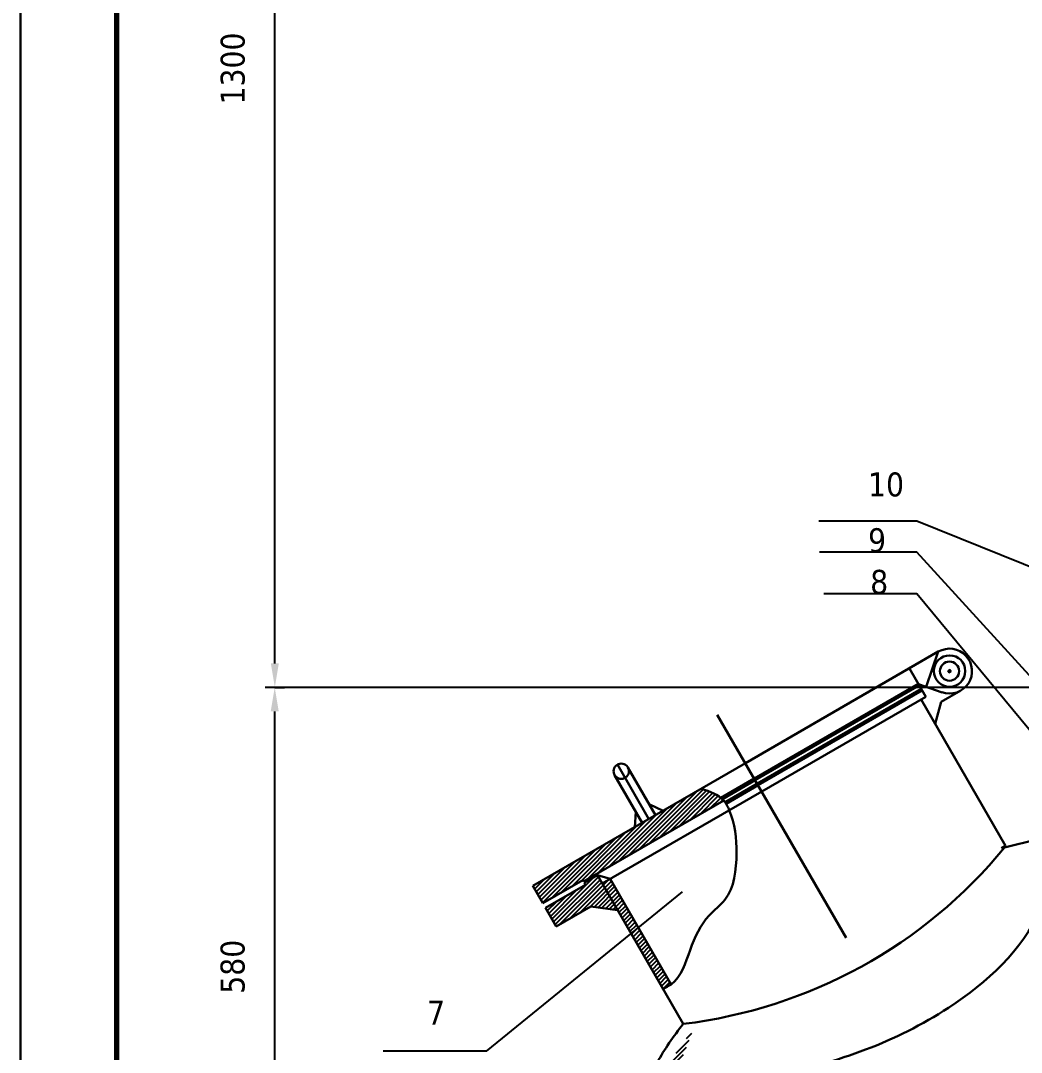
# Model space of a CAD drawing. Header units: millimetres. Extents: x 0 to 594, y 0 to 420.
# Drawn here: x 0 to 104.4, y 235.2 to 342.9 of the extents above; entities that cross this region are included whole.
import ezdxf

# ---------------------------------------------------------------- set-up
doc = ezdxf.new("R2010")
doc.units = ezdxf.units.MM
for name, color, linetype, lineweight in [('图幅线', 7, 'Continuous', 30), ('图框线', 3, 'Continuous', 70), ('填充', 6, 'Continuous', 25), ('粗实线', 7, 'Continuous', 30)]:
    doc.layers.add(name, color=color, linetype=linetype, lineweight=lineweight)
doc.layers.add('细实线', color=7, linetype='Continuous')
doc.styles.get("Standard").update_dxf_attribs({"font": 'TAHOMA.TTF', "height": 2})
pattern_1 = [(45, (11.33607161333663, 136.7711319741938), (-0.2245064030267288, 0.2245064030267289), [])]

msp = doc.modelspace()

# ---------------------------------------------------------------- hatches: boundary and pattern name
at = {"layer": '填充'}
h = msp.add_hatch(dxfattribs=at)
h.set_pattern_fill('ANSI31', color=256, scale=0.1, style=0)
h.set_pattern_definition(pattern_1)
edge = h.paths.add_edge_path()
edge.add_spline(control_points=[(73.35028629258937, 261.4834861952238), (73.30560025168012, 261.5357318173524), (73.25880977595222, 261.5856682029796), (73.21008308611368, 261.6334799438996)], knot_values=[24.32228099281515, 24.32228099281515, 24.32228099281515, 24.32228099281575, 26.43543123887563, 26.43543123887563, 26.43543123887563, 26.43543123887563], degree=3, periodic=0)
edge.add_spline(control_points=[(73.21008308611368, 261.6334799438996), (73.16003041707296, 261.6825927658965), (73.10793472132406, 261.7294637356838), (73.05397832984005, 261.7742929285191)], knot_values=[22.15162646548623, 22.15162646548623, 22.15162646548623, 22.15162646548623, 24.32228099281514, 24.32228099281514, 24.32228099281514, 24.32228099281514], degree=3, periodic=0)
edge.add_spline(control_points=[(73.05397832984005, 261.7742929285191), (72.50335094325015, 262.2317768449775), (71.75894523762378, 262.4766241125922), (71.0145395319974, 262.7214713802068)], knot_values=[0, 0, 0, 0, 22.15162646548624, 22.15162646548624, 22.15162646548624, 22.15162646548624], degree=3, periodic=0)
edge.add_line((71.0145395319974, 262.7214713802068), (53.43612782774068, 252.5725706508283))
edge.add_line((53.43612782774113, 252.5725706508283), (54.4761278277411, 250.7712378109568))
edge.add_line((54.4761278277411, 250.7712378109566), (58.63304976590649, 253.1712378109564))
edge.add_line((58.63304976590649, 253.1712378109564), (58.71304976590642, 253.0326737463511))
edge.add_line((58.71304976590642, 253.0326737463511), (73.35028629258983, 261.4834861952238))
h.paths.add_polyline_path([(60.17869041196133, 253.6941096817454), (58.79304976590635, 252.8941096817455), (58.91304976590624, 252.6862635848372), (54.75612782774084, 250.2862635848373), (55.87612782774119, 248.34636668036), (59.50078392918346, 250.4390628562478), (62.2777493483664, 250.0584329558105)])
edge = h.paths.add_edge_path()
edge.add_line((61.51016445025158, 253.307928998468), (60.6787800626185, 252.827928998468))
edge.add_line((60.6787800626185, 252.827928998468), (67.02916010619907, 241.8287481156146))
edge.add_spline(control_points=[(67.02916010619907, 241.8287481156146), (67.31838299019824, 241.9766180737122), (67.60760587419742, 242.1244880318097), (67.86054449383215, 242.3087481156147)], knot_values=[238.8537566821929, 238.8537566821929, 238.8537566821929, 238.8537566821929, 248.4537566821927, 248.4537566821927, 248.4537566821927, 248.4537566821927], degree=3, periodic=0)
edge.add_line((67.86054449383215, 242.3087481156147), (61.51016445025158, 253.307928998468))
h = msp.add_hatch(dxfattribs=at)
h.set_pattern_fill('ANSI31', color=256, scale=0.1, style=0)
h.set_pattern_definition(pattern_1)
edge = h.paths.add_edge_path()
edge.add_ellipse((134.9561487516299, 224.3022962032487), major_axis=(-70.00000000000001, 3.410605131648481e-13), ratio=0.4999999999999973, start_angle=348.45455819601216, end_angle=360, ccw=False)
edge.add_spline(control_points=[(66.37250943738815, 231.3073732623179), (65.92769562212567, 231.2682144542512), (65.4828011403784, 231.2294825169795), (65.03790665863067, 231.190750579708)], knot_values=[0, 0, 0, 0, 13.35806248663241, 13.35806248663241, 13.35806248663241, 13.35806248663241], degree=3, periodic=0)
edge.add_spline(control_points=[(65.03790665863067, 231.190750579708), (64.92091052058873, 230.8795876040665), (64.81176188951036, 230.5673459286991), (64.28268019994408, 228.9301186277648), (63.99671945508823, 227.5888439055839), (63.78973097823206, 225.5959793003583), (63.75614875163006, 224.949139013549), (63.75614875163006, 224.3022962032492)], knot_values=[6.097370007079927, 6.097370007079927, 6.097370007079927, 6.097370007079927, 6.122991258597446, 6.122991258597446, 6.231299520257137, 6.231299520257137, 6.283185307179586, 6.283185307179586, 6.283185307179586, 6.283185307179586], degree=3, periodic=0)
edge.add_line((63.75614875163006, 224.3022962032492), (64.95614875162988, 224.3022962032492))

# ---------------------------------------------------------------- linework, layer by layer
at = {"layer": '图幅线'}
msp.add_lwpolyline([(-1.24753569252789e-06, 2.676100848475471e-06), (593.9999987524643, 2.676100848475471e-06), (593.9999987524643, 420.0000026761008), (-1.24753569252789e-06, 420.0000026761008)], close=True, dxfattribs=at)
at = {"layer": '图框线'}
msp.add_lwpolyline([(9.999998752464307, 10.00000267610085), (583.9999987524643, 10.00000267610085), (583.9999987524643, 410.0000026761008), (9.999998752464307, 410.0000026761008)], close=True, dxfattribs=at)
at = {"layer": '粗实线'}
for p, q in [((95.7337908856735, 277.0215894666981), (75.60637816462219, 265.372570650828)), ((95.7337908856735, 277.0215894666981), (94.4753300805001, 273.3449003298338)), ((92.71611642442264, 275.2508826408878), (94.41620607507963, 272.3062409885276)), ((96.7329057365069, 274.8910717824579), (97.07931589802098, 275.0910717824579)), ((96.7329057365069, 274.8910717824579), (97.07931589802098, 275.0910717824579)), ((97.00611081726407, 274.817866701701), (96.8061108172638, 275.1642768632148)), ((97.00611081726407, 274.817866701701), (96.8061108172638, 275.1642768632148)), ((93.63611642442226, 273.6573958979243), (76.52637816462226, 263.7790839078648)), ((93.73611642442262, 273.4841908171675), (76.62637816462217, 263.605878827108)), ((96.1468308154395, 272.77277740009), (93.654283954812, 273.6259288122415)), ((93.93611642442244, 273.1377806556538), (76.82637816462244, 263.2594686655941)), ((94.03611642442235, 272.9645755748968), (76.92637816462235, 263.0862635848373)), ((98.07843074885437, 272.9605540982179), (96.04791306461408, 271.7882341666275)), ((77.30646781527963, 262.4279289984679), (94.41620607507963, 272.3062409885276)), ((93.93415556794076, 272.027928998468), (102.7540659172838, 256.7513961552036)), ((96.04791306461408, 271.7882341666275), (95.39309023039374, 269.5009800381763)), ((72.67778450087332, 270.4450436711656), (86.12637816462217, 247.1513961552037)), ((53.43612782774068, 252.5725706508281), (75.60637816462264, 265.372570650828)), ((62.26170629198265, 265.2428562846803), (65.54170629198285, 259.5617296358544)), ((63.35452661501046, 264.9500359616527), (66.23452661501011, 259.9617296358545)), ((61.96888596895502, 264.1500359616527), (64.84888596895513, 259.1617296358545)), ((73.05397832984005, 261.7742929285191), (76.52637816462226, 263.7790839078648)), ((73.21008308611368, 261.6334799438996), (76.62637816462217, 263.605878827108)), ((73.47507581616588, 261.324593352577), (76.82637816462244, 263.2594686655941)), ((73.58686463869168, 261.1581945516789), (76.92637816462235, 263.0862635848373)), ((77.30646781527963, 262.4279289984679), (60.6787800626185, 252.827928998468)), ((58.71304976590596, 253.0326737463511), (73.35028629258937, 261.4834861952238)), ((65.57447331918189, 261.1049754799326), (67.01821212012607, 260.4141906731929)), ((64.18883267312691, 260.3049754799326), (64.06520046383918, 258.7092685985158)), ((102.3362792678091, 256.5101869206655), (102.7540659172838, 256.7513961552036)), ((54.47612782774064, 250.7712378109566), (58.63304976590604, 253.1712378109564)), ((58.63304976590604, 253.1712378109564), (58.71304976590596, 253.0326737463511)), ((58.79304976590589, 252.8941096817455), (60.17869041196133, 253.6941096817454)), ((60.17869041196133, 253.6941096817454), (61.51016445025112, 253.307928998468)), ((60.17869041196133, 253.6941096817454), (69.13330874406898, 238.1842557681475)), ((61.51016445025112, 253.307928998468), (67.86054449383215, 242.3087481156147)), ((53.43612782774068, 252.5725706508281), (54.47612782774064, 250.7712378109566)), ((54.75612782774084, 250.2862635848373), (58.91304976590624, 252.6862635848372)), ((58.79304976590589, 252.8941096817455), (58.91304976590624, 252.6862635848372)), ((54.75612782774084, 250.2862635848373), (55.87612782774073, 248.34636668036)), ((55.87612782774073, 248.34636668036), (59.500783929183, 250.4390628562476)), ((59.500783929183, 250.4390628562476), (62.2777493483664, 250.0584329558105))]:
    msp.add_line(p, q, dxfattribs=at)
for centre, radius in [((96.90611081726371, 274.991071782458), 1.641257277765503), ((96.90611081726371, 274.991071782458), 0.9979746368135558), ((62.66170629198274, 264.5500359616528), 0.8)]:
    msp.add_circle(centre, radius, dxfattribs=at)
for centre, radius, start, end in [((96.90611081726371, 274.991071782458), 2.344639863180628, 250.2086316570902, 119.9999999999983), ((62.98750257306762, 289.0938409270454), 51.27920430878972, 276.8834384591157, 320.666611969646)]:
    msp.add_arc(centre, radius, start, end, dxfattribs=at)
for points in [[(71.0145395319974, 262.7214713802068), (73.35028629258937, 261.4834861952238), (73.93037594324647, 260.4787414473408), (74.67701469465152, 255.9726425047593), (73.46818155650413, 251.1430726363481), (71.82762241283177, 249.5044683699491), (69.8416805286825, 245.882290651459), (67.86054449383215, 242.3087481156147), (67.02916010619907, 241.8287481156146)], [(65.03790665863067, 231.190750579708), (78.95366597173648, 232.9039722854534), (96.79624347260193, 239.8736910068721), (106.3358391884395, 250.1077083378482), (108.1393525345716, 257.8573342896705)]]:
    msp.add_spline(points, degree=3, dxfattribs=at)
for points, knots in [([(114.5364503901497, 258.9937517980716), (111.95340125527, 258.6036092247591), (109.4141190030028, 258.1393566830511), (105.3770456909111, 257.2670731788712), (103.8428903083705, 256.9022622603452), (102.3362792678091, 256.5101869206655)], [5.00572797649567, 5.00572797649567, 5.00572797649567, 5.00572797649567, 5.120288803394541, 5.120288803394541, 5.19227870633209, 5.19227870633209, 5.19227870633209, 5.19227870633209]), ([(69.13330874406898, 238.1842557681473), (68.07746777857261, 236.8793731835265), (67.16769777654378, 235.537408946059), (65.70804433235759, 232.8849056635172), (65.13841269255914, 231.5781569682215), (64.28268019994408, 228.9301186277648), (63.99671945508823, 227.5888439055839), (63.78973097823206, 225.5959793003583), (63.75614875163006, 224.949139013549), (63.75614875163006, 224.3022962032492)], [5.898722553851838, 5.898722553851838, 5.898722553851838, 5.898722553851838, 6.014682996937756, 6.014682996937756, 6.122991258597446, 6.122991258597446, 6.231299520257137, 6.231299520257137, 6.283185307179586, 6.283185307179586, 6.283185307179586, 6.283185307179586])]:
    msp.add_open_spline(points, degree=3, knots=knots, dxfattribs=at)
at = {"layer": '细实线', "lineweight": -3}
for p, q in [((26.51962345654098, 275.7937517980718), (26.51962345654101, 399.932210679801)), ((114.2061487516299, 273.2937517980718), (25.50835108722504, 273.2937517980718)), ((26.50835108722504, 273.2937517980718), (27.51962345654098, 273.2937517980718)), ((26.50835108722503, 217.502296203248), (26.50835108722504, 270.7937517980718))]:
    msp.add_line(p, q, dxfattribs=at)
at = {"layer": '细实线'}
for points in [[(113.4306264989546, 282.5880374193358), (93.475963205261, 290.6257375756178), (83.28624464217546, 290.6257375756178)], [(108.5214502271165, 270.9361529459248), (93.475963205261, 287.3985365451732), (83.34193120883447, 287.3985365451732)], [(108.4983996608285, 264.9137510352419), (93.475963205261, 283.0526923404824), (83.77864257399507, 283.0526923404824)], [(68.99678533907809, 251.95735660487), (48.55842434924944, 235.3434157338874), (37.8319088318317, 235.3434157338874)]]:
    msp.add_lwpolyline(points, dxfattribs=at)
at = {"layer": '细实线', "lineweight": -3}
for points in [[(26.10295678987432, 275.7937517980718), (26.93629012320765, 275.7937517980718), (26.51962345654098, 273.2937517980718)], [(26.09168442055837, 270.7937517980718), (26.92501775389171, 270.7937517980718), (26.50835108722504, 273.2937517980718)]]:
    msp.add_solid(points, dxfattribs=at)

# ---------------------------------------------------------------- texts
at = {"layer": '细实线'}
for s, p in [('10', (88.40432653696234, 293.2198864263231)), ('9', (88.40894720704773, 287.3985365451732)), ('8', (88.62730288962803, 283.0526923404824)), ('7', (42.40521181187296, 238.1049670555288))]:
    msp.add_text(s, height=2.5, dxfattribs=at).set_placement(p)
at = {"layer": '细实线', "lineweight": -3, "char_height": 2.5, "attachment_point": 5, "rotation": 90}
for s, insert in [('1300', (22.14462345654094, 337.8629812389364)), ('580', (22.13335108722499, 244.1480240006599))]:
    msp.add_mtext(s, dxfattribs=dict(at, insert=insert))

doc.saveas('drawing.dxf')
